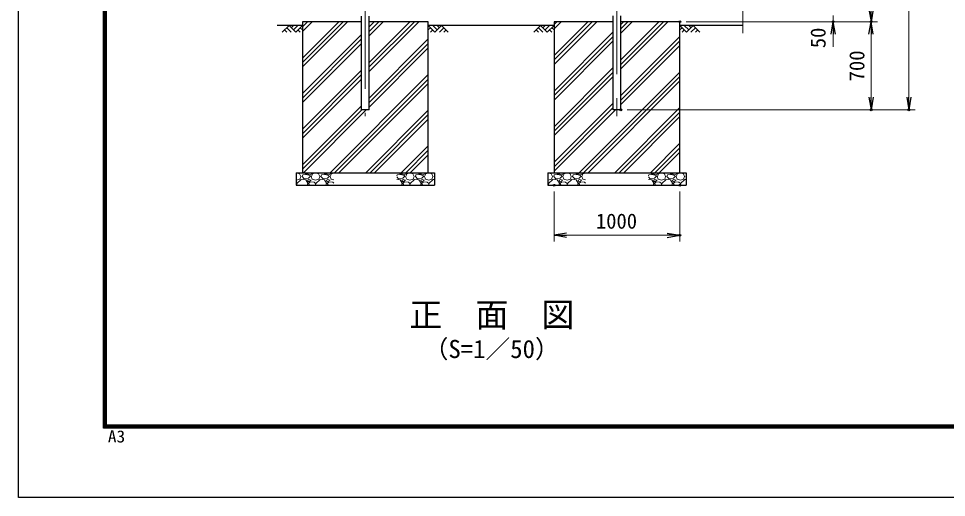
# Model space of a CAD drawing. Units: millimetres, scale not verified. Extents: x -10500 to 10500, y -7425 to 7425.
# Drawn here: x -10500 to -3125, y -7425 to -3620 of the extents above; entities that cross this region are included whole.
import ezdxf
from ezdxf.enums import TextEntityAlignment as Align

# ---------------------------------------------------------------- set-up
doc = ezdxf.new("R2010")
doc.units = ezdxf.units.MM
doc.header["$LTSCALE"] = 30
doc.header["$PDMODE"] = 32
doc.header["$PDSIZE"] = 15
doc.linetypes.add('USER1', pattern=[50.8, 31.75, -6.35, 6.35, -6.35])
for name, color, linetype, lineweight in [('0-0_D-DCR-HCH', 7, 'Continuous', 13), ('0-1_D-STR1', 1, 'Continuous', 25), ('0-2_D-STR4', 7, 'Continuous', 25), ('0-3_D-BGD', 7, 'Continuous', 25), ('0-4_D-BMK', 2, 'USER1', 13), ('0-7_D-STR-DIM', 7, 'Continuous', 13), ('0-A_D-TTL-TXT', 7, 'Continuous', 13), ('0-C_D-TTL', 7, 'Continuous', 25)]:
    doc.layers.add(name, color=color, linetype=linetype, lineweight=lineweight)
doc.layers.add('0-8_0', color=7, linetype='Continuous')
doc.layers.add('0-9_Defpoints', color=8, linetype='Continuous')
doc.styles.add('ＭＳ ゴシック', font='')
doc.styles.get('ＭＳ ゴシック').set_extended_font_data('MS Gothic')

# ---------------------------------------------------------------- blocks, each defined once
blk = doc.blocks.new('_Open')
at = {"layer": '0-8_0'}
blk.add_line((-30, 5), (0, 0), dxfattribs=at)
blk.add_lwpolyline([(-30, -5), (0, 0), (-30, 0)], dxfattribs=at)

msp = doc.modelspace()

# ---------------------------------------------------------------- linework, layer by layer
at = {"layer": '0-0_D-DCR-HCH'}
for p, q in [((-8350.4, -3675), (-8403.61, -3728.21)), ((-8350.4, -3675), (-8297.19, -3728.21)), ((-8332.66, -3692.74), (-8314.93, -3675)), ((-8314.93, -3710.47), (-8279.45, -3675)), ((-8297.19, -3728.21), (-8243.98, -3675)), ((-8243.98, -3721.62), (-8167.36, -3645)), ((-8243.98, -4004.46), (-7884.52, -3645)), ((-8243.98, -3686.26), (-8202.71, -3645)), ((-8243.98, -3969.1), (-7919.87, -3645)), ((-8243.98, -3650.91), (-8238.07, -3645)), ((-8243.98, -3933.75), (-7955.23, -3645)), ((-7713.73, -3757.05), (-7601.67, -3645)), ((-7713.73, -4039.89), (-7318.83, -3645)), ((-7713.73, -3721.7), (-7637.03, -3645)), ((-7713.73, -4004.54), (-7354.19, -3645)), ((-7713.73, -3686.34), (-7672.38, -3645)), ((-7713.73, -3969.18), (-7389.54, -3645)), ((-7190.76, -3728.21), (-7243.98, -3675)), ((-7173.03, -3710.47), (-7208.5, -3675)), ((-7137.55, -3675), (-7190.76, -3728.21)), ((-7155.2, -3692.83), (-7173.03, -3675)), ((-7137.55, -3675), (-7084.34, -3728.21)), ((-6350.4, -3675), (-6403.61, -3728.21)), ((-6350.4, -3675), (-6297.19, -3728.21)), ((-6332.66, -3692.74), (-6314.93, -3675)), ((-6314.93, -3710.47), (-6279.45, -3675)), ((-6297.19, -3728.21), (-6243.98, -3675)), ((-6243.98, -3701.52), (-6187.46, -3645)), ((-6243.98, -3984.36), (-5904.62, -3645)), ((-6243.98, -3666.16), (-6222.82, -3645)), ((-6243.98, -3949), (-5939.97, -3645)), ((-6243.98, -3913.65), (-5975.33, -3645)), ((-5713.73, -3736.95), (-5621.77, -3645)), ((-5713.73, -4019.79), (-5338.93, -3645)), ((-5713.73, -3701.6), (-5657.13, -3645)), ((-5713.73, -3984.44), (-5374.29, -3645)), ((-5713.73, -3666.24), (-5692.49, -3645)), ((-5713.73, -3949.08), (-5409.64, -3645)), ((-5190.76, -3728.21), (-5243.98, -3675)), ((-5173.03, -3710.47), (-5208.5, -3675)), ((-5137.55, -3675), (-5190.76, -3728.21)), ((-5155.2, -3692.83), (-5173.03, -3675)), ((-5137.55, -3675), (-5084.34, -3728.21)), ((-8385.87, -3710.47), (-8368.06, -3728.21)), ((-8368.14, -3692.74), (-8332.5, -3728.21)), ((-8279.45, -3710.47), (-8261.63, -3728.21)), ((-8261.71, -3692.74), (-8243.98, -3710.39)), ((-8243.98, -4216.59), (-7774.23, -3746.84)), ((-7226.24, -3692.74), (-7243.98, -3710.39)), ((-7208.5, -3710.47), (-7226.32, -3728.21)), ((-7119.81, -3692.74), (-7155.45, -3728.21)), ((-7102.08, -3710.47), (-7119.9, -3728.21)), ((-6385.87, -3710.47), (-6368.06, -3728.21)), ((-6368.14, -3692.74), (-6332.5, -3728.21)), ((-6279.45, -3710.47), (-6261.63, -3728.21)), ((-6261.71, -3692.74), (-6243.98, -3710.39)), ((-6243.98, -4196.49), (-5774.23, -3726.74)), ((-5226.24, -3692.74), (-5243.98, -3710.39)), ((-5208.5, -3710.47), (-5226.32, -3728.21)), ((-5119.81, -3692.74), (-5155.45, -3728.21)), ((-5102.08, -3710.47), (-5119.9, -3728.21)), ((-8243.98, -4251.95), (-7774.23, -3782.2)), ((-8243.98, -4287.3), (-7774.23, -3817.55)), ((-7713.73, -4252.03), (-7243.98, -3782.28)), ((-7713.73, -4287.38), (-7243.98, -3817.63)), ((-6243.98, -4231.85), (-5774.23, -3762.1)), ((-6243.98, -4267.2), (-5774.23, -3797.45)), ((-5713.73, -4231.93), (-5243.98, -3762.18)), ((-5713.73, -4267.28), (-5243.98, -3797.53)), ((-5713.73, -4302.64), (-5243.98, -3832.89)), ((-7713.73, -4322.74), (-7243.98, -3852.99)), ((-8243.98, -4499.43), (-7774.23, -4029.68)), ((-6243.98, -4479.33), (-5774.23, -4009.58)), ((-6243.98, -4514.69), (-5774.23, -4044.94)), ((-6043.96, -4845), (-5243.98, -4045.02)), ((-8243.98, -4534.79), (-7774.23, -4065.04)), ((-8243.98, -4570.14), (-7774.23, -4100.39)), ((-8023.86, -4845), (-7243.98, -4065.12)), ((-7988.5, -4845), (-7243.98, -4100.48)), ((-6243.98, -4550.04), (-5774.23, -4080.29)), ((-6008.6, -4845), (-5243.98, -4080.37)), ((-5973.25, -4845), (-5243.98, -4115.73)), ((-7953.15, -4845), (-7243.98, -4135.83)), ((-8243.98, -4782.28), (-7774.23, -4312.53)), ((-8243.98, -4817.63), (-7771.34, -4345)), ((-8235.99, -4845), (-7735.99, -4345)), ((-7741.01, -4845), (-7243.98, -4347.96)), ((-6243.98, -4762.18), (-5774.23, -4292.43)), ((-6243.98, -4797.53), (-5774.23, -4327.78)), ((-6243.98, -4832.89), (-5756.09, -4345)), ((-5761.11, -4845), (-5243.98, -4327.86)), ((-7705.66, -4845), (-7243.98, -4383.32)), ((-7670.3, -4845), (-7243.98, -4418.67)), ((-5725.76, -4845), (-5243.98, -4363.22)), ((-5690.4, -4845), (-5243.98, -4398.57)), ((-7458.17, -4845), (-7243.98, -4630.81)), ((-5478.27, -4845), (-5243.98, -4610.7)), ((-5442.92, -4845), (-5243.98, -4646.06)), ((-7422.82, -4845), (-7243.98, -4666.16)), ((-7387.46, -4845), (-7243.98, -4701.52)), ((-5407.56, -4845), (-5243.98, -4681.41)), ((-8293.98, -4847.26), (-8289.67, -4845.91)), ((-8289.67, -4845.91), (-8265.67, -4854.91)), ((-8265.67, -4854.91), (-8256.67, -4874.41)), ((-8246.17, -4874.41), (-8241.67, -4862.41)), ((-8213.17, -4859.41), (-8241.67, -4862.41)), ((-8216.17, -4854.91), (-8221.96, -4845)), ((-8178.67, -4857.91), (-8216.17, -4854.91)), ((-8183.17, -4866.91), (-8213.17, -4859.41)), ((-8181.67, -4874.41), (-8183.17, -4866.91)), ((-8154.02, -4845), (-8178.67, -4857.91)), ((-8172.67, -4874.41), (-8163.67, -4853.41)), ((-8163.67, -4853.41), (-8139.67, -4845.91)), ((-8139.67, -4845.91), (-8115.67, -4854.91)), ((-8115.67, -4854.91), (-8106.67, -4874.41)), ((-8096.17, -4874.41), (-8091.67, -4862.41)), ((-8063.17, -4859.41), (-8091.67, -4862.41)), ((-8066.17, -4854.91), (-8071.96, -4845)), ((-8028.67, -4857.91), (-8066.17, -4854.91)), ((-8033.17, -4866.91), (-8063.17, -4859.41)), ((-8031.67, -4874.41), (-8033.17, -4866.91)), ((-8004.02, -4845), (-8028.67, -4857.91)), ((-8022.67, -4874.41), (-8013.67, -4853.41)), ((-8013.67, -4853.41), (-7993.98, -4847.26)), ((-7493.98, -4868.55), (-7491.67, -4862.41)), ((-7463.17, -4859.41), (-7491.67, -4862.41)), ((-7466.17, -4854.91), (-7471.96, -4845)), ((-7428.67, -4857.91), (-7466.17, -4854.91)), ((-7433.17, -4866.91), (-7463.17, -4859.41)), ((-7431.67, -4874.41), (-7433.17, -4866.91)), ((-7404.02, -4845), (-7428.67, -4857.91)), ((-7422.67, -4874.41), (-7413.67, -4853.41)), ((-7413.67, -4853.41), (-7389.67, -4845.91)), ((-7389.67, -4845.91), (-7365.67, -4854.91)), ((-7365.67, -4854.91), (-7356.67, -4874.41)), ((-7346.17, -4874.41), (-7341.67, -4862.41)), ((-7313.17, -4859.41), (-7341.67, -4862.41)), ((-7316.17, -4854.91), (-7321.96, -4845)), ((-7278.67, -4857.91), (-7316.17, -4854.91)), ((-7283.17, -4866.91), (-7313.17, -4859.41)), ((-7281.67, -4874.41), (-7283.17, -4866.91)), ((-7254.02, -4845), (-7278.67, -4857.91)), ((-7272.67, -4874.41), (-7263.67, -4853.41)), ((-7263.67, -4853.41), (-7239.67, -4845.91)), ((-7239.67, -4845.91), (-7215.67, -4854.91)), ((-7215.67, -4854.91), (-7206.67, -4874.41)), ((-6293.98, -4847.26), (-6289.67, -4845.91)), ((-6289.67, -4845.91), (-6265.67, -4854.91)), ((-6265.67, -4854.91), (-6256.67, -4874.41)), ((-6246.17, -4874.41), (-6241.67, -4862.41)), ((-6213.17, -4859.41), (-6241.67, -4862.41)), ((-6216.17, -4854.91), (-6221.96, -4845)), ((-6178.67, -4857.91), (-6216.17, -4854.91)), ((-6183.17, -4866.91), (-6213.17, -4859.41)), ((-6181.67, -4874.41), (-6183.17, -4866.91)), ((-6154.02, -4845), (-6178.67, -4857.91)), ((-6172.67, -4874.41), (-6163.67, -4853.41)), ((-6163.67, -4853.41), (-6139.67, -4845.91)), ((-6139.67, -4845.91), (-6115.67, -4854.91)), ((-6115.67, -4854.91), (-6106.67, -4874.41)), ((-6096.17, -4874.41), (-6091.67, -4862.41)), ((-6063.17, -4859.41), (-6091.67, -4862.41)), ((-6066.17, -4854.91), (-6071.96, -4845)), ((-6028.67, -4857.91), (-6066.17, -4854.91)), ((-6033.17, -4866.91), (-6063.17, -4859.41)), ((-6031.67, -4874.41), (-6033.17, -4866.91)), ((-6004.02, -4845), (-6028.67, -4857.91)), ((-6022.67, -4874.41), (-6013.67, -4853.41)), ((-6013.67, -4853.41), (-5993.98, -4847.26)), ((-5493.98, -4868.55), (-5491.67, -4862.41)), ((-5463.17, -4859.41), (-5491.67, -4862.41)), ((-5466.17, -4854.91), (-5471.96, -4845)), ((-5428.67, -4857.91), (-5466.17, -4854.91)), ((-5433.17, -4866.91), (-5463.17, -4859.41)), ((-5431.67, -4874.41), (-5433.17, -4866.91)), ((-5404.02, -4845), (-5428.67, -4857.91)), ((-5422.67, -4874.41), (-5413.67, -4853.41)), ((-5413.67, -4853.41), (-5389.67, -4845.91)), ((-5389.67, -4845.91), (-5365.67, -4854.91)), ((-5365.67, -4854.91), (-5356.67, -4874.41)), ((-5346.17, -4874.41), (-5341.67, -4862.41)), ((-5313.17, -4859.41), (-5341.67, -4862.41)), ((-5316.17, -4854.91), (-5321.96, -4845)), ((-5278.67, -4857.91), (-5316.17, -4854.91)), ((-5283.17, -4866.91), (-5313.17, -4859.41)), ((-5281.67, -4874.41), (-5283.17, -4866.91)), ((-5254.02, -4845), (-5278.67, -4857.91)), ((-5272.67, -4874.41), (-5263.67, -4853.41)), ((-5263.67, -4853.41), (-5239.67, -4845.91)), ((-5239.67, -4845.91), (-5215.67, -4854.91)), ((-5215.67, -4854.91), (-5206.67, -4874.41)), ((-8293.98, -4901.65), (-8289.67, -4902.91)), ((-8289.67, -4931.41), (-8293.98, -4927.65)), ((-8292.22, -4945), (-8289.67, -4940.41)), ((-8289.67, -4902.91), (-8264.17, -4895.41)), ((-8289.67, -4940.41), (-8289.67, -4931.41)), ((-8288.17, -4929.91), (-8288.89, -4945)), ((-8253.67, -4898.41), (-8288.17, -4929.91)), ((-8264.17, -4895.41), (-8256.67, -4874.41)), ((-8217.67, -4901.41), (-8253.67, -4898.41)), ((-8201.17, -4928.41), (-8217.67, -4901.41)), ((-8206.48, -4945), (-8201.17, -4928.41)), ((-8192.17, -4898.41), (-8202.67, -4902.91)), ((-8202.67, -4902.91), (-8196.67, -4917.91)), ((-8196.67, -4917.91), (-8174.17, -4904.41)), ((-8181.67, -4916.41), (-8196.67, -4931.41)), ((-8196.67, -4931.41), (-8187.62, -4945)), ((-8181.67, -4874.41), (-8195.17, -4889.41)), ((-8174.17, -4904.41), (-8192.17, -4898.41)), ((-8151.67, -4920.91), (-8181.67, -4916.41)), ((-8174.17, -4874.41), (-8165.17, -4895.41)), ((-8165.17, -4895.41), (-8139.67, -4902.91)), ((-8139.67, -4931.41), (-8151.67, -4920.91)), ((-8142.22, -4945), (-8139.67, -4940.41)), ((-8139.67, -4902.91), (-8114.17, -4895.41)), ((-8139.67, -4940.41), (-8139.67, -4931.41)), ((-8138.17, -4929.91), (-8138.89, -4945)), ((-8103.67, -4898.41), (-8138.17, -4929.91)), ((-8114.17, -4895.41), (-8106.67, -4874.41)), ((-8067.67, -4901.41), (-8103.67, -4898.41)), ((-8079.67, -4892.41), (-8096.17, -4874.41)), ((-8045.17, -4889.41), (-8079.67, -4892.41)), ((-8051.17, -4928.41), (-8067.67, -4901.41)), ((-8056.48, -4945), (-8051.17, -4928.41)), ((-8042.17, -4898.41), (-8052.67, -4902.91)), ((-8052.67, -4902.91), (-8046.67, -4917.91)), ((-8046.67, -4917.91), (-8024.17, -4904.41)), ((-8031.67, -4916.41), (-8046.67, -4931.41)), ((-8046.67, -4931.41), (-8037.62, -4945)), ((-8031.67, -4874.41), (-8045.17, -4889.41)), ((-8024.17, -4904.41), (-8042.17, -4898.41)), ((-8001.67, -4920.91), (-8031.67, -4916.41)), ((-8024.17, -4874.41), (-8015.17, -4895.41)), ((-8015.17, -4895.41), (-7993.98, -4901.65)), ((-7993.98, -4927.65), (-8001.67, -4920.91)), ((-7479.67, -4892.41), (-7493.98, -4876.81)), ((-7467.67, -4901.41), (-7493.98, -4899.22)), ((-7445.17, -4889.41), (-7479.67, -4892.41)), ((-7451.17, -4928.41), (-7467.67, -4901.41)), ((-7456.48, -4945), (-7451.17, -4928.41)), ((-7442.17, -4898.41), (-7452.67, -4902.91)), ((-7452.67, -4902.91), (-7446.67, -4917.91)), ((-7446.67, -4917.91), (-7424.17, -4904.41)), ((-7431.67, -4916.41), (-7446.67, -4931.41)), ((-7446.67, -4931.41), (-7437.62, -4945)), ((-7431.67, -4874.41), (-7445.17, -4889.41)), ((-7424.17, -4904.41), (-7442.17, -4898.41)), ((-7401.67, -4920.91), (-7431.67, -4916.41)), ((-7424.17, -4874.41), (-7415.17, -4895.41)), ((-7415.17, -4895.41), (-7389.67, -4902.91)), ((-7389.67, -4931.41), (-7401.67, -4920.91)), ((-7392.22, -4945), (-7389.67, -4940.41)), ((-7389.67, -4902.91), (-7364.17, -4895.41)), ((-7389.67, -4940.41), (-7389.67, -4931.41)), ((-7388.17, -4929.91), (-7388.89, -4945)), ((-7353.67, -4898.41), (-7388.17, -4929.91)), ((-7364.17, -4895.41), (-7356.67, -4874.41)), ((-7317.67, -4901.41), (-7353.67, -4898.41)), ((-7329.67, -4892.41), (-7346.17, -4874.41)), ((-7295.17, -4889.41), (-7329.67, -4892.41)), ((-7301.17, -4928.41), (-7317.67, -4901.41)), ((-7306.48, -4945), (-7301.17, -4928.41)), ((-7292.17, -4898.41), (-7302.67, -4902.91)), ((-7302.67, -4902.91), (-7296.67, -4917.91)), ((-7296.67, -4917.91), (-7274.17, -4904.41)), ((-7281.67, -4916.41), (-7296.67, -4931.41)), ((-7296.67, -4931.41), (-7287.62, -4945)), ((-7281.67, -4874.41), (-7295.17, -4889.41)), ((-7274.17, -4904.41), (-7292.17, -4898.41)), ((-7251.67, -4920.91), (-7281.67, -4916.41)), ((-7274.17, -4874.41), (-7265.17, -4895.41)), ((-7265.17, -4895.41), (-7239.67, -4902.91)), ((-7239.67, -4931.41), (-7251.67, -4920.91)), ((-7242.22, -4945), (-7239.67, -4940.41)), ((-7239.67, -4902.91), (-7214.17, -4895.41)), ((-7239.67, -4940.41), (-7239.67, -4931.41)), ((-7238.17, -4929.91), (-7238.89, -4945)), ((-7203.67, -4898.41), (-7238.17, -4929.91)), ((-7214.17, -4895.41), (-7206.67, -4874.41)), ((-7193.98, -4899.22), (-7203.67, -4898.41)), ((-7196.17, -4874.41), (-7193.98, -4868.55)), ((-7193.98, -4876.81), (-7196.17, -4874.41)), ((-6293.98, -4901.65), (-6289.67, -4902.91)), ((-6289.67, -4931.41), (-6293.98, -4927.65)), ((-6292.22, -4945), (-6289.67, -4940.41)), ((-6289.67, -4902.91), (-6264.17, -4895.41)), ((-6289.67, -4940.41), (-6289.67, -4931.41)), ((-6288.17, -4929.91), (-6288.89, -4945)), ((-6253.67, -4898.41), (-6288.17, -4929.91)), ((-6264.17, -4895.41), (-6256.67, -4874.41)), ((-6217.67, -4901.41), (-6253.67, -4898.41)), ((-6229.67, -4892.41), (-6246.17, -4874.41)), ((-6195.17, -4889.41), (-6229.67, -4892.41)), ((-6201.17, -4928.41), (-6217.67, -4901.41)), ((-6206.48, -4945), (-6201.17, -4928.41)), ((-6192.17, -4898.41), (-6202.67, -4902.91)), ((-6202.67, -4902.91), (-6196.67, -4917.91)), ((-6196.67, -4917.91), (-6174.17, -4904.41)), ((-6181.67, -4916.41), (-6196.67, -4931.41)), ((-6196.67, -4931.41), (-6187.62, -4945)), ((-6181.67, -4874.41), (-6195.17, -4889.41)), ((-6174.17, -4904.41), (-6192.17, -4898.41)), ((-6151.67, -4920.91), (-6181.67, -4916.41)), ((-6174.17, -4874.41), (-6165.17, -4895.41)), ((-6165.17, -4895.41), (-6139.67, -4902.91)), ((-6139.67, -4931.41), (-6151.67, -4920.91)), ((-6142.22, -4945), (-6139.67, -4940.41)), ((-6139.67, -4902.91), (-6114.17, -4895.41)), ((-6139.67, -4940.41), (-6139.67, -4931.41)), ((-6138.17, -4929.91), (-6138.89, -4945)), ((-6103.67, -4898.41), (-6138.17, -4929.91)), ((-6114.17, -4895.41), (-6106.67, -4874.41)), ((-6067.67, -4901.41), (-6103.67, -4898.41)), ((-6079.67, -4892.41), (-6096.17, -4874.41)), ((-6045.17, -4889.41), (-6079.67, -4892.41)), ((-6051.17, -4928.41), (-6067.67, -4901.41)), ((-6056.48, -4945), (-6051.17, -4928.41)), ((-6042.17, -4898.41), (-6052.67, -4902.91)), ((-6052.67, -4902.91), (-6046.67, -4917.91)), ((-6046.67, -4917.91), (-6024.17, -4904.41)), ((-6031.67, -4916.41), (-6046.67, -4931.41)), ((-6046.67, -4931.41), (-6037.62, -4945)), ((-6031.67, -4874.41), (-6045.17, -4889.41)), ((-6024.17, -4904.41), (-6042.17, -4898.41)), ((-6001.67, -4920.91), (-6031.67, -4916.41)), ((-6024.17, -4874.41), (-6015.17, -4895.41)), ((-6015.17, -4895.41), (-5993.98, -4901.65)), ((-5993.98, -4927.65), (-6001.67, -4920.91)), ((-5479.67, -4892.41), (-5493.98, -4876.81)), ((-5467.67, -4901.41), (-5493.98, -4899.22)), ((-5445.17, -4889.41), (-5479.67, -4892.41)), ((-5451.17, -4928.41), (-5467.67, -4901.41)), ((-5456.48, -4945), (-5451.17, -4928.41)), ((-5442.17, -4898.41), (-5452.67, -4902.91)), ((-5452.67, -4902.91), (-5446.67, -4917.91)), ((-5446.67, -4917.91), (-5424.17, -4904.41)), ((-5431.67, -4916.41), (-5446.67, -4931.41)), ((-5446.67, -4931.41), (-5437.62, -4945)), ((-5431.67, -4874.41), (-5445.17, -4889.41)), ((-5424.17, -4904.41), (-5442.17, -4898.41)), ((-5401.67, -4920.91), (-5431.67, -4916.41)), ((-5424.17, -4874.41), (-5415.17, -4895.41)), ((-5415.17, -4895.41), (-5389.67, -4902.91)), ((-5389.67, -4931.41), (-5401.67, -4920.91)), ((-5392.22, -4945), (-5389.67, -4940.41)), ((-5389.67, -4902.91), (-5364.17, -4895.41)), ((-5389.67, -4940.41), (-5389.67, -4931.41)), ((-5388.17, -4929.91), (-5388.89, -4945)), ((-5353.67, -4898.41), (-5388.17, -4929.91)), ((-5364.17, -4895.41), (-5356.67, -4874.41)), ((-5317.67, -4901.41), (-5353.67, -4898.41)), ((-5329.67, -4892.41), (-5346.17, -4874.41)), ((-5295.17, -4889.41), (-5329.67, -4892.41)), ((-5301.17, -4928.41), (-5317.67, -4901.41)), ((-5306.48, -4945), (-5301.17, -4928.41)), ((-5292.17, -4898.41), (-5302.67, -4902.91)), ((-5302.67, -4902.91), (-5296.67, -4917.91)), ((-5296.67, -4917.91), (-5274.17, -4904.41)), ((-5281.67, -4916.41), (-5296.67, -4931.41)), ((-5296.67, -4931.41), (-5287.62, -4945)), ((-5281.67, -4874.41), (-5295.17, -4889.41)), ((-5274.17, -4904.41), (-5292.17, -4898.41)), ((-5251.67, -4920.91), (-5281.67, -4916.41)), ((-5274.17, -4874.41), (-5265.17, -4895.41)), ((-5265.17, -4895.41), (-5239.67, -4902.91)), ((-5239.67, -4931.41), (-5251.67, -4920.91)), ((-5242.22, -4945), (-5239.67, -4940.41)), ((-5239.67, -4902.91), (-5214.17, -4895.41)), ((-5239.67, -4940.41), (-5239.67, -4931.41)), ((-5238.17, -4929.91), (-5238.89, -4945)), ((-5203.67, -4898.41), (-5238.17, -4929.91)), ((-5214.17, -4895.41), (-5206.67, -4874.41)), ((-5193.98, -4899.22), (-5203.67, -4898.41)), ((-5196.17, -4874.41), (-5193.98, -4868.55)), ((-5193.98, -4876.81), (-5196.17, -4874.41))]:
    msp.add_line(p, q, dxfattribs=at)
msp.add_lwpolyline([(-8195.17, -4889.41), (-8229.67, -4892.41), (-8246.17, -4874.41)], dxfattribs=at)
at = {"layer": '0-1_D-STR1'}
for p, q in [((-7774.23, -4345), (-7774.23, -3600.9)), ((-7713.73, -4345), (-7713.73, -3600.9)), ((-5713.73, -4345), (-5713.73, -3598.4)), ((-7713.73, -4345), (-7774.23, -4345)), ((-5718.58, -4345), (-5769.38, -4345))]:
    msp.add_line(p, q, dxfattribs=at)
msp.add_lwpolyline([(-5713.73, -4345), (-5774.23, -4345), (-5774.23, -3598.4)], dxfattribs=at)
at = {"layer": '0-2_D-STR4'}
for p, q in [((-7774.23, -3645), (-8243.98, -3645)), ((-8243.98, -3645), (-8243.98, -4845)), ((-7243.98, -3645), (-7713.73, -3645)), ((-7243.98, -4845), (-7243.98, -3645)), ((-5774.23, -3645), (-6243.98, -3645)), ((-6243.98, -3645), (-6243.98, -4845)), ((-5243.98, -3645), (-5713.73, -3645)), ((-5243.98, -4845), (-5243.98, -3645)), ((-8293.98, -4845), (-7193.98, -4845)), ((-8293.98, -4845), (-8293.98, -4945)), ((-7193.98, -4845), (-7193.98, -4945)), ((-6293.98, -4845), (-5193.98, -4845)), ((-6293.98, -4845), (-6293.98, -4945)), ((-5193.98, -4845), (-5193.98, -4945)), ((-8293.98, -4945), (-7193.98, -4945)), ((-6293.98, -4945), (-5193.98, -4945))]:
    msp.add_line(p, q, dxfattribs=at)
at = {"layer": '0-3_D-BGD'}
for p, q in [((-8243.98, -3675), (-8443.98, -3675)), ((-6243.98, -3675), (-7243.98, -3675)), ((-4743.98, -3675), (-5243.98, -3675))]:
    msp.add_line(p, q, dxfattribs=at)
at = {"layer": '0-4_D-BMK'}
for p, q in [((-7743.98, 4395), (-7743.98, -4395)), ((-5743.98, 2987.7), (-5743.98, -4395))]:
    msp.add_line(p, q, dxfattribs=at)
at = {"layer": '0-7_D-STR-DIM'}
for p, q in [((-3423.98, 4245), (-3423.98, -4245)), ((-4743.98, -2145.65), (-4743.98, -3735)), ((-4023.98, -3595), (-4023.98, -3645)), ((-5193.98, -3645), (-3973.98, -3645)), ((-5193.98, -3645), (-3673.98, -3645)), ((-5193.98, -3645), (-3673.98, -3645)), ((-4023.98, -3745), (-4023.98, -3845)), ((-3723.98, -3745), (-3723.98, -4245)), ((-5663.73, -4345), (-3373.98, -4345)), ((-5663.73, -4345), (-3673.98, -4345)), ((-6243.98, -4995), (-6243.98, -5392.32)), ((-5243.98, -4995), (-5243.98, -5392.32)), ((-6143.98, -5342.32), (-5343.98, -5342.32))]:
    msp.add_line(p, q, dxfattribs=at)
at = {"layer": '0-9_Defpoints'}
for p in [(-5243.98, -3645), (-4023.98, -3645), (-3723.98, -3645), (-5713.73, -4345), (-3723.98, -4345), (-3423.98, -4345), (-6243.98, -4945), (-5243.98, -4945), (-5243.98, -5342.32)]:
    msp.add_point(p, dxfattribs=at)
at = {"layer": '0-C_D-TTL', "color": 2}
msp.add_lwpolyline([(-10500, 7425), (10500, 7425), (10500, -7425), (-10500, -7425)], close=True, dxfattribs=at)
at = {"layer": '0-C_D-TTL'}
for points in [[(-9825, 6875), (9825, 6875), (9825, -6875), (-9825, -6875)], [(-9818.75, 6868.75), (9818.75, 6868.75), (9818.75, -6868.75), (-9818.75, -6868.75)], [(-9812.5, 6862.5), (9812.5, 6862.5), (9812.5, -6862.5), (-9812.5, -6862.5)], [(-9806.25, 6856.25), (9806.25, 6856.25), (9806.25, -6856.25), (-9806.25, -6856.25)], [(-9800, 6850), (9800, 6850), (9800, -6850), (-9800, -6850)]]:
    msp.add_lwpolyline(points, close=True, dxfattribs=at)

# ---------------------------------------------------------------- block references
at = {"layer": '0-7_D-STR-DIM', "xscale": 3.333333, "yscale": 3.333333}
for p, rotation in [((-3723.98, -3645), 270), ((-4023.98, -3645), 90), ((-3723.98, -3645), 90), ((-3723.98, -4345), 270), ((-3423.98, -4345), 270), ((-6243.98, -5342.32), 180)]:
    msp.add_blockref('_Open', p, dxfattribs=dict(at, rotation=rotation))
msp.add_blockref('_Open', (-5243.98, -5342.32), dxfattribs=at)

# ---------------------------------------------------------------- texts
at = {"layer": '0-7_D-STR-DIM', "style": 'ＭＳ ゴシック'}
for s, p in [('50', (-4049.3, -3855.48)), ('700', (-3740.85, -4118.75))]:
    msp.add_text(s, height=120.3, rotation=90, dxfattribs=at).set_placement(p, align=Align.BOTTOM_LEFT)
msp.add_text('1000', height=120.3, dxfattribs=at).set_placement((-5911.23, -5325.45), align=Align.BOTTOM_LEFT)
at = {"layer": '0-A_D-TTL-TXT', "style": 'ＭＳ ゴシック'}
for s, height, p in [('正\u3000面\u3000図', 192.4, (-7393.72, -6127.8)), ('（S=1／50）', 144.3, (-7280.02, -6360.78))]:
    msp.add_text(s, height=height, dxfattribs=at).set_placement(p, align=Align.BOTTOM_LEFT)
at = {"layer": '0-C_D-TTL', "style": 'ＭＳ ゴシック', "width": 1.05}
msp.add_text('A3', height=96.21, dxfattribs=at).set_placement((-9790.22, -7017.03), align=Align.BOTTOM_LEFT)

doc.saveas('drawing.dxf')
